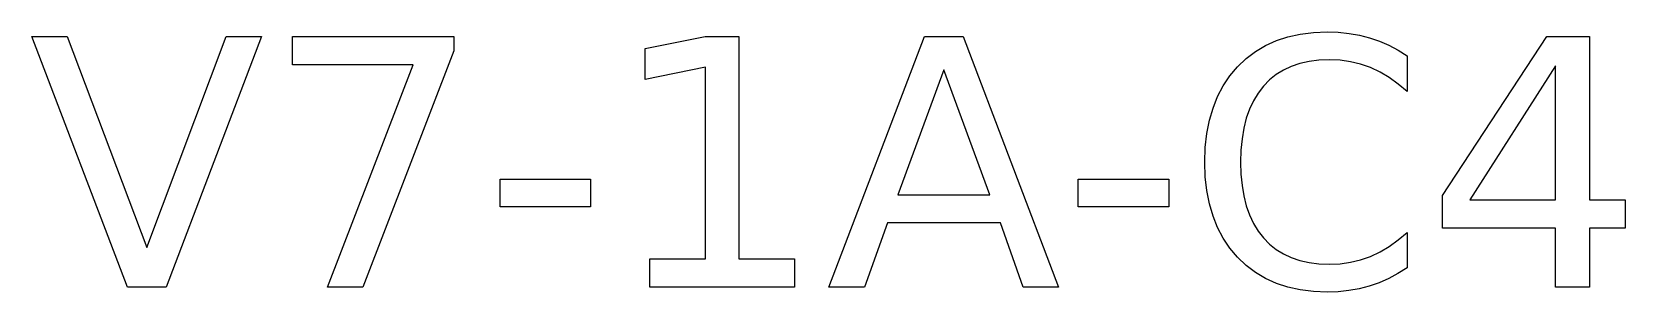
# Model space of a CAD drawing. Header units: millimetres. Extents: x 0.6 to 10.4, y 5.25 to 6.85.
import ezdxf

# ---------------------------------------------------------------- set-up
doc = ezdxf.new("R2010")
doc.units = ezdxf.units.MM

msp = doc.modelspace()

# ---------------------------------------------------------------- linework, layer by layer
for points in [[(1.188573, 5.279955), (0.599806, 6.822111), (0.817753, 6.822111), (1.306326, 5.523725), (1.795933, 6.822111), (2.012847, 6.822111), (1.425113, 5.279955)], [(2.203938, 6.822111), (3.195545, 6.822111), (3.195545, 6.73328), (2.6357, 5.279955), (2.417753, 5.279955), (2.944545, 6.646514), (2.203938, 6.646514)], [(4.402001, 5.455552), (4.742866, 5.455552), (4.742866, 6.632053), (4.372046, 6.557682), (4.372046, 6.74774), (4.7408, 6.822111), (4.949451, 6.822111), (4.949451, 5.455552), (5.290316, 5.455552), (5.290316, 5.279955), (4.402001, 5.279955)], [(6.090832, 6.822111), (6.327373, 6.822111), (6.915106, 5.279955), (6.698192, 5.279955), (6.557714, 5.675565), (5.862556, 5.675565), (5.722078, 5.279955), (5.502066, 5.279955)], [(9.058424, 6.703325), (9.058424, 6.483312), (9.004874, 6.529277), (8.94958, 6.569045), (8.892544, 6.602615), (8.833763, 6.629987), (8.773176, 6.651227), (8.710717, 6.666398), (8.646384, 6.6755), (8.580181, 6.678535), (8.516011, 6.676009), (8.455713, 6.668431), (8.39929, 6.655802), (8.34674, 6.638121), (8.298063, 6.615389), (8.25326, 6.587605), (8.212331, 6.554769), (8.175275, 6.516882), (8.14235, 6.474217), (8.113815, 6.42705), (8.089671, 6.375379), (8.069916, 6.319206), (8.054551, 6.25853), (8.043577, 6.193351), (8.036991, 6.123668), (8.034796, 6.049484), (8.036991, 5.975541), (8.043577, 5.906068), (8.054551, 5.841067), (8.069916, 5.780536), (8.089671, 5.724475), (8.113815, 5.672886), (8.14235, 5.625767), (8.175275, 5.583118), (8.212331, 5.545231), (8.25326, 5.512395), (8.298063, 5.484611), (8.34674, 5.461879), (8.39929, 5.444198), (8.455713, 5.431569), (8.516011, 5.423991), (8.580181, 5.421465), (8.646384, 5.4245), (8.710717, 5.433602), (8.773176, 5.448773), (8.833763, 5.470013), (8.892544, 5.497385), (8.94958, 5.530955), (9.004874, 5.570723), (9.058424, 5.616688), (9.058424, 5.398741), (9.002873, 5.36388), (8.945707, 5.333667), (8.886928, 5.308102), (8.826534, 5.287185), (8.764461, 5.270917), (8.700646, 5.259296), (8.635087, 5.252324), (8.567785, 5.25), (8.48257, 5.253349), (8.402002, 5.263396), (8.326082, 5.28014), (8.25481, 5.303583), (8.188187, 5.333723), (8.12621, 5.370562), (8.068884, 5.414098), (8.016205, 5.464332), (7.968996, 5.52036), (7.928082, 5.581278), (7.893463, 5.647087), (7.865138, 5.717786), (7.843108, 5.793375), (7.827373, 5.873854), (7.817931, 5.959224), (7.814783, 6.049484), (7.817931, 6.139985), (7.827373, 6.225565), (7.843108, 6.306222), (7.865138, 6.381956), (7.893463, 6.452768), (7.928082, 6.518657), (7.968996, 6.579624), (8.016205, 6.635668), (8.068884, 6.685902), (8.12621, 6.729438), (8.188187, 6.766277), (8.25481, 6.796417), (8.326082, 6.81986), (8.402002, 6.836604), (8.48257, 6.846651), (8.567785, 6.85), (8.635991, 6.847708), (8.702196, 6.840833), (8.766398, 6.829374), (8.828599, 6.813331), (8.888863, 6.792705), (8.947256, 6.767495), (9.003776, 6.737702)], [(9.917818, 6.822111), (10.180181, 6.822111), (10.180181, 5.817076), (10.400194, 5.817076), (10.400194, 5.643544), (10.180181, 5.643544), (10.180181, 5.279955), (9.972563, 5.279955), (9.972563, 5.643544), (9.276372, 5.643544), (9.276372, 5.844964)], [(6.208587, 6.616559), (5.925565, 5.849096), (6.49264, 5.849096)], [(9.972563, 6.640316), (9.445771, 5.817076), (9.972563, 5.817076)], [(3.479599, 5.944125), (4.036346, 5.944125), (4.036346, 5.774726), (3.479599, 5.774726)], [(7.035958, 5.944125), (7.592706, 5.944125), (7.592706, 5.774726), (7.035958, 5.774726)]]:
    msp.add_lwpolyline(points, close=True)

doc.saveas('drawing.dxf')
